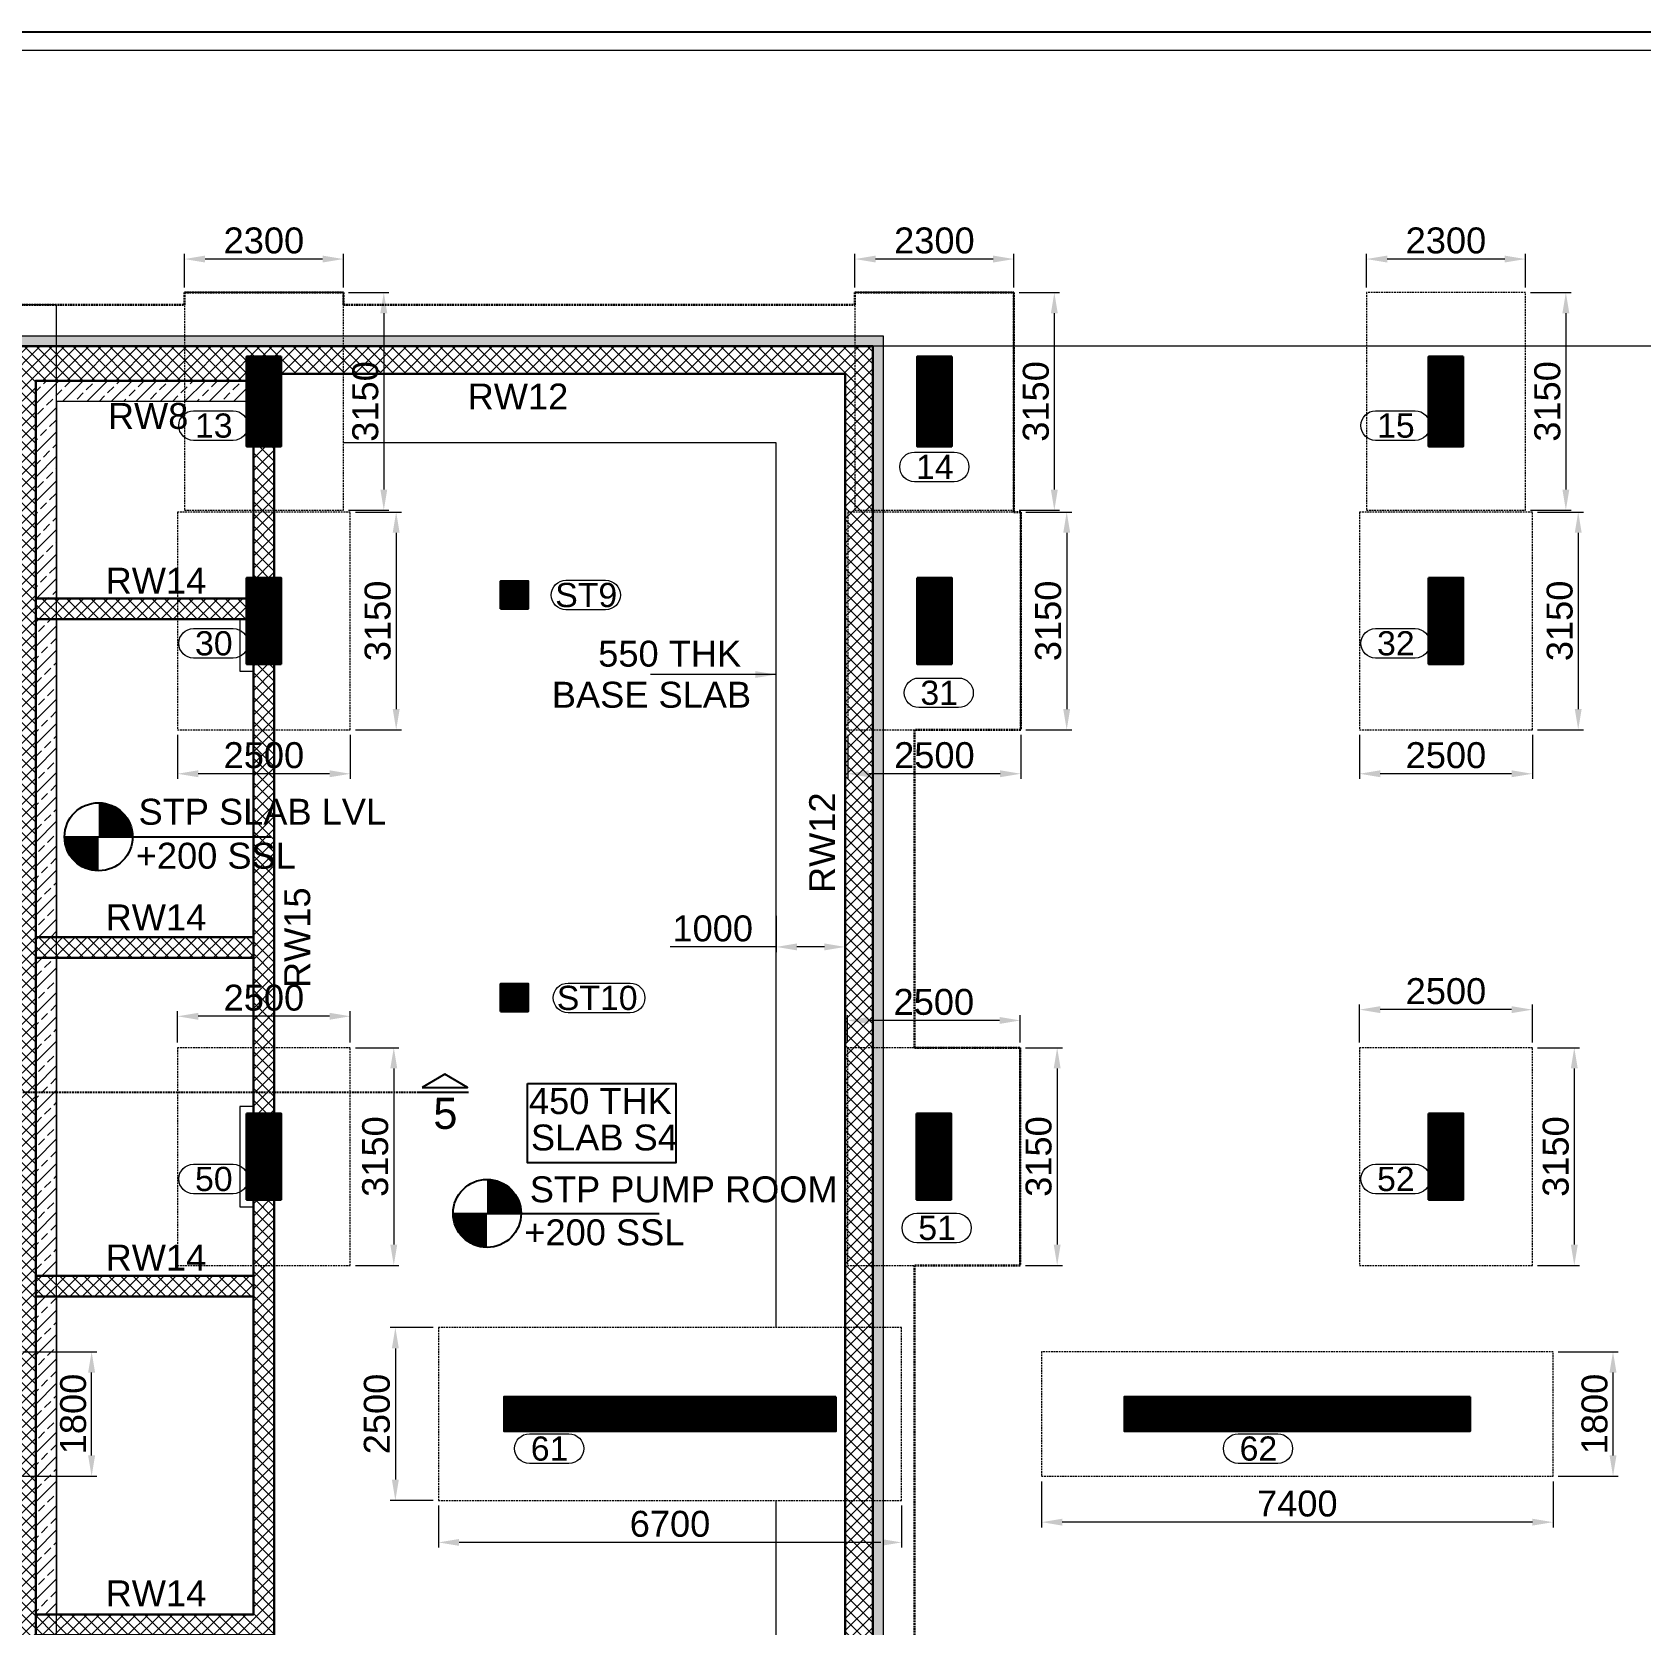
# Model space of a CAD drawing. Header units: millimetres. Extents: x 99112 to 332273, y 431815 to 552227.
# Drawn here: x 214210 to 237481, y 517099 to 540142 of the extents above; entities that cross this region are included whole.
import ezdxf
from ezdxf.enums import TextEntityAlignment as Align

# ---------------------------------------------------------------- set-up
doc = ezdxf.new("R2010")
doc.units = ezdxf.units.MM
doc.header["$LTSCALE"] = 100
doc.header["$MEASUREMENT"] = 0
doc.linetypes.add('HIDDEN', pattern=[0.375, 0.25, -0.125])
for name, color, linetype, lineweight in [('COL HATCH', 67, 'Continuous', 25), ('colno', 11, 'Continuous', 15), ('COLUMN', 84, 'Continuous', 30), ('COLUMN COVER', 2, 'Continuous', 20), ('DIM', 8, 'Continuous', 13), ('FOOTING', 12, 'HIDDEN', 20), ('HATCH', 251, 'Continuous', 9), ('P- LEVEL', 10, 'Continuous', 25), ('PEDESTAL HATCH', 59, 'Continuous', 13), ('RAFT', 42, 'HIDDEN', 30), ('RET WALL', 31, 'Continuous', 30), ('RET WALL HATCH', 57, 'Continuous', 13), ('STUB', 2, 'Continuous', 30), ('SUNK', 251, 'Continuous', 9), ('TEXT', 255, 'Continuous', 25)]:
    doc.layers.add(name, color=color, linetype=linetype, lineweight=lineweight)
doc.layers.add('sec', color=2, linetype='Continuous')
doc.styles.add('ARIAL', font='arial.ttf')
doc.dimstyles.new('150', dxfattribs={"dimscale": 150, "dimtxt": 2.5, "dimasz": 2, "dimexe": 0.5, "dimexo": 0.5, "dimgap": 0.5, "dimtad": 1, "dimdec": 0, "dimzin": 3, "dimdsep": 46, "dimtxsty": 'ARIAL', "dimcen": 0, "dimdle": 1, "dimclrd": 256, "dimclre": 256, "dimclrt": 4, "dimadec": 0, "dimazin": 0, "dimtfac": 1, "dimtdec": 0, "dimtmove": 0, "dimatfit": 3, "dimfxl": 0, "dimtolj": 1, "dimtzin": 0, "dimlwd": -1, "dimlwe": -1, "dimarcsym": 0})
pattern_1 = [(45, (-287126.23, -565165.7), (-176.776695, 176.776695), []), (45, (-286949.45, -565165.7), (-176.776695, 176.776695), [125, -62.5])]
pattern_2 = [(45, (-287126.23, -565165.71), (-88.388348, 88.388348), []), (135, (-287126.23, -565165.71), (-88.388348, -88.388348), [])]
pattern_3 = [(45, (-180912.04, -497388.57), (-88.388348, 88.388348), []), (135, (-180912.04, -497388.57), (-88.388348, -88.388348), [])]

# ---------------------------------------------------------------- blocks, each defined once
blk = doc.blocks.new('*D55')
at = {"layer": 'DIM', "transparency": 16777216}
for p, q in [((216412, 536449), (216412, 536934)), ((218712, 536449), (218712, 536934)), ((218412, 536859), (216712, 536859))]:
    blk.add_line(p, q, dxfattribs=at)
for points in [[(216712, 536909), (216712, 536809), (216412, 536859)], [(218412, 536809), (218412, 536909), (218712, 536859)]]:
    blk.add_solid(points, dxfattribs=at)
at = {"layer": 'DIM', "color": 4, "transparency": 16777216, "insert": (217562, 537126), "char_height": 375, "attachment_point": 5, "style": 'ARIAL'}
blk.add_mtext('\\A1;2300', dxfattribs=at)
blk = doc.blocks.new('*D56')
at = {"layer": 'DIM', "transparency": 16777216}
for p, q in [((218787, 536374), (219372, 536374)), ((219297, 536074), (219297, 533524)), ((218787, 533224), (219372, 533224))]:
    blk.add_line(p, q, dxfattribs=at)
for points in [[(219347, 536074), (219247, 536074), (219297, 536374)], [(219247, 533524), (219347, 533524), (219297, 533224)]]:
    blk.add_solid(points, dxfattribs=at)
at = {"layer": 'DIM', "color": 4, "transparency": 16777216, "insert": (219031, 534799), "char_height": 375, "attachment_point": 5, "rotation": 90, "style": 'ARIAL'}
blk.add_mtext('\\A1;3150', dxfattribs=at)
blk = doc.blocks.new('*D57')
at = {"layer": 'DIM', "transparency": 16777216}
for p, q in [((218887, 533199), (219551, 533199)), ((219476, 532899), (219476, 530349)), ((218887, 530049), (219551, 530049))]:
    blk.add_line(p, q, dxfattribs=at)
for points in [[(219526, 532899), (219426, 532899), (219476, 533199)], [(219426, 530349), (219526, 530349), (219476, 530049)]]:
    blk.add_solid(points, dxfattribs=at)
at = {"layer": 'DIM', "color": 4, "transparency": 16777216, "insert": (219209, 531624), "char_height": 375, "attachment_point": 5, "rotation": 90, "style": 'ARIAL'}
blk.add_mtext('\\A1;3150', dxfattribs=at)
blk = doc.blocks.new('*D58')
at = {"layer": 'DIM', "transparency": 16777216}
for p, q in [((216312, 529974), (216312, 529337)), ((218812, 529974), (218812, 529337)), ((218512, 529412), (216612, 529412))]:
    blk.add_line(p, q, dxfattribs=at)
for points in [[(216612, 529462), (216612, 529362), (216312, 529412)], [(218512, 529362), (218512, 529462), (218812, 529412)]]:
    blk.add_solid(points, dxfattribs=at)
at = {"layer": 'DIM', "color": 4, "transparency": 16777216, "insert": (217562, 529679), "char_height": 375, "attachment_point": 5, "style": 'ARIAL'}
blk.add_mtext('\\A1;2500', dxfattribs=at)
blk = doc.blocks.new('*D59')
at = {"layer": 'DIM', "transparency": 16777216}
for p, q in [((226112, 536449), (226112, 536934)), ((228412, 536449), (228412, 536934)), ((228112, 536859), (226412, 536859))]:
    blk.add_line(p, q, dxfattribs=at)
for points in [[(226412, 536909), (226412, 536809), (226112, 536859)], [(228112, 536809), (228112, 536909), (228412, 536859)]]:
    blk.add_solid(points, dxfattribs=at)
at = {"layer": 'DIM', "color": 4, "transparency": 16777216, "insert": (227262, 537126), "char_height": 375, "attachment_point": 5, "style": 'ARIAL'}
blk.add_mtext('\\A1;2300', dxfattribs=at)
blk = doc.blocks.new('*D60')
at = {"layer": 'DIM', "transparency": 16777216}
for p, q in [((228487, 536374), (229072, 536374)), ((228997, 536074), (228997, 533524)), ((228487, 533224), (229072, 533224))]:
    blk.add_line(p, q, dxfattribs=at)
for points in [[(229047, 536074), (228947, 536074), (228997, 536374)], [(228947, 533524), (229047, 533524), (228997, 533224)]]:
    blk.add_solid(points, dxfattribs=at)
at = {"layer": 'DIM', "color": 4, "transparency": 16777216, "insert": (228731, 534799), "char_height": 375, "attachment_point": 5, "rotation": 90, "style": 'ARIAL'}
blk.add_mtext('\\A1;3150', dxfattribs=at)
blk = doc.blocks.new('*D61')
at = {"layer": 'DIM', "transparency": 16777216}
for p, q in [((228587, 533199), (229251, 533199)), ((229176, 532899), (229176, 530349)), ((228587, 530049), (229251, 530049))]:
    blk.add_line(p, q, dxfattribs=at)
for points in [[(229226, 532899), (229126, 532899), (229176, 533199)], [(229126, 530349), (229226, 530349), (229176, 530049)]]:
    blk.add_solid(points, dxfattribs=at)
at = {"layer": 'DIM', "color": 4, "transparency": 16777216, "insert": (228909, 531624), "char_height": 375, "attachment_point": 5, "rotation": 90, "style": 'ARIAL'}
blk.add_mtext('\\A1;3150', dxfattribs=at)
blk = doc.blocks.new('*D62')
at = {"layer": 'DIM', "transparency": 16777216}
for p, q in [((226012, 529974), (226012, 529337)), ((228512, 529974), (228512, 529337)), ((228212, 529412), (226312, 529412))]:
    blk.add_line(p, q, dxfattribs=at)
for points in [[(226312, 529462), (226312, 529362), (226012, 529412)], [(228212, 529362), (228212, 529462), (228512, 529412)]]:
    blk.add_solid(points, dxfattribs=at)
at = {"layer": 'DIM', "color": 4, "transparency": 16777216, "insert": (227262, 529679), "char_height": 375, "attachment_point": 5, "style": 'ARIAL'}
blk.add_mtext('\\A1;2500', dxfattribs=at)
blk = doc.blocks.new('*D63')
at = {"layer": 'DIM', "transparency": 16777216}
for p, q in [((233512, 536449), (233512, 536934)), ((235812, 536449), (235812, 536934)), ((235512, 536859), (233812, 536859))]:
    blk.add_line(p, q, dxfattribs=at)
for points in [[(233812, 536909), (233812, 536809), (233512, 536859)], [(235512, 536809), (235512, 536909), (235812, 536859)]]:
    blk.add_solid(points, dxfattribs=at)
at = {"layer": 'DIM', "color": 4, "transparency": 16777216, "insert": (234662, 537126), "char_height": 375, "attachment_point": 5, "style": 'ARIAL'}
blk.add_mtext('\\A1;2300', dxfattribs=at)
blk = doc.blocks.new('*D64')
at = {"layer": 'DIM', "transparency": 16777216}
for p, q in [((235887, 536374), (236472, 536374)), ((236397, 536074), (236397, 533524)), ((235887, 533224), (236472, 533224))]:
    blk.add_line(p, q, dxfattribs=at)
for points in [[(236447, 536074), (236347, 536074), (236397, 536374)], [(236347, 533524), (236447, 533524), (236397, 533224)]]:
    blk.add_solid(points, dxfattribs=at)
at = {"layer": 'DIM', "color": 4, "transparency": 16777216, "insert": (236131, 534799), "char_height": 375, "attachment_point": 5, "rotation": 90, "style": 'ARIAL'}
blk.add_mtext('\\A1;3150', dxfattribs=at)
blk = doc.blocks.new('*D65')
at = {"layer": 'DIM', "transparency": 16777216}
for p, q in [((235987, 533199), (236651, 533199)), ((236576, 532899), (236576, 530349)), ((235987, 530049), (236651, 530049))]:
    blk.add_line(p, q, dxfattribs=at)
for points in [[(236626, 532899), (236526, 532899), (236576, 533199)], [(236526, 530349), (236626, 530349), (236576, 530049)]]:
    blk.add_solid(points, dxfattribs=at)
at = {"layer": 'DIM', "color": 4, "transparency": 16777216, "insert": (236309, 531624), "char_height": 375, "attachment_point": 5, "rotation": 90, "style": 'ARIAL'}
blk.add_mtext('\\A1;3150', dxfattribs=at)
blk = doc.blocks.new('*D66')
at = {"layer": 'DIM', "transparency": 16777216}
for p, q in [((233412, 529974), (233412, 529337)), ((235912, 529974), (235912, 529337)), ((235612, 529412), (233712, 529412))]:
    blk.add_line(p, q, dxfattribs=at)
for points in [[(233712, 529462), (233712, 529362), (233412, 529412)], [(235612, 529362), (235612, 529462), (235912, 529412)]]:
    blk.add_solid(points, dxfattribs=at)
at = {"layer": 'DIM', "color": 4, "transparency": 16777216, "insert": (234662, 529679), "char_height": 375, "attachment_point": 5, "style": 'ARIAL'}
blk.add_mtext('\\A1;2500', dxfattribs=at)
blk = doc.blocks.new('*D110')
at = {"layer": 'DIM', "transparency": 16777216}
for p, q in [((216312, 525524), (216312, 525978)), ((218812, 525524), (218812, 525978)), ((218512, 525903), (216612, 525903))]:
    blk.add_line(p, q, dxfattribs=at)
for points in [[(216612, 525953), (216612, 525853), (216312, 525903)], [(218512, 525853), (218512, 525953), (218812, 525903)]]:
    blk.add_solid(points, dxfattribs=at)
at = {"layer": 'DIM', "color": 4, "transparency": 16777216, "insert": (217562, 526170), "char_height": 375, "attachment_point": 5, "style": 'ARIAL'}
blk.add_mtext('\\A1;2500', dxfattribs=at)
blk = doc.blocks.new('*D111')
at = {"layer": 'DIM', "transparency": 16777216}
for p, q in [((218887, 525449), (219516, 525449)), ((219441, 525149), (219441, 522599)), ((218887, 522299), (219516, 522299))]:
    blk.add_line(p, q, dxfattribs=at)
for points in [[(219491, 525149), (219391, 525149), (219441, 525449)], [(219391, 522599), (219491, 522599), (219441, 522299)]]:
    blk.add_solid(points, dxfattribs=at)
at = {"layer": 'DIM', "color": 4, "transparency": 16777216, "insert": (219174, 523874), "char_height": 375, "attachment_point": 5, "rotation": 90, "style": 'ARIAL'}
blk.add_mtext('\\A1;3150', dxfattribs=at)
blk = doc.blocks.new('*D112')
at = {"layer": 'DIM', "transparency": 16777216}
for p, q in [((226004, 525524), (226004, 525918)), ((228204, 525843), (226304, 525843)), ((228504, 525524), (228504, 525918))]:
    blk.add_line(p, q, dxfattribs=at)
for points in [[(226304, 525893), (226304, 525793), (226004, 525843)], [(228204, 525793), (228204, 525893), (228504, 525843)]]:
    blk.add_solid(points, dxfattribs=at)
at = {"layer": 'DIM', "color": 4, "transparency": 16777216, "insert": (227254, 526109), "char_height": 375, "attachment_point": 5, "style": 'ARIAL'}
blk.add_mtext('\\A1;2500', dxfattribs=at)
blk = doc.blocks.new('*D113')
at = {"layer": 'DIM', "transparency": 16777216}
for p, q in [((228579, 525449), (229113, 525449)), ((229038, 525149), (229038, 522599)), ((228579, 522299), (229113, 522299))]:
    blk.add_line(p, q, dxfattribs=at)
for points in [[(229088, 525149), (228988, 525149), (229038, 525449)], [(228988, 522599), (229088, 522599), (229038, 522299)]]:
    blk.add_solid(points, dxfattribs=at)
at = {"layer": 'DIM', "color": 4, "transparency": 16777216, "insert": (228771, 523874), "char_height": 375, "attachment_point": 5, "rotation": 90, "style": 'ARIAL'}
blk.add_mtext('\\A1;3150', dxfattribs=at)
blk = doc.blocks.new('*D114')
at = {"layer": 'DIM', "transparency": 16777216}
for p, q in [((233412, 525524), (233412, 526074)), ((235612, 525999), (233712, 525999)), ((235912, 525524), (235912, 526074))]:
    blk.add_line(p, q, dxfattribs=at)
for points in [[(233712, 526049), (233712, 525949), (233412, 525999)], [(235612, 525949), (235612, 526049), (235912, 525999)]]:
    blk.add_solid(points, dxfattribs=at)
at = {"layer": 'DIM', "color": 4, "transparency": 16777216, "insert": (234662, 526265), "char_height": 375, "attachment_point": 5, "style": 'ARIAL'}
blk.add_mtext('\\A1;2500', dxfattribs=at)
blk = doc.blocks.new('*D115')
at = {"layer": 'DIM', "transparency": 16777216}
for p, q in [((235987, 525449), (236594, 525449)), ((236519, 525149), (236519, 522599)), ((235987, 522299), (236594, 522299))]:
    blk.add_line(p, q, dxfattribs=at)
for points in [[(236569, 525149), (236469, 525149), (236519, 525449)], [(236469, 522599), (236569, 522599), (236519, 522299)]]:
    blk.add_solid(points, dxfattribs=at)
at = {"layer": 'DIM', "color": 4, "transparency": 16777216, "insert": (236252, 523874), "char_height": 375, "attachment_point": 5, "rotation": 90, "style": 'ARIAL'}
blk.add_mtext('\\A1;3150', dxfattribs=at)
blk = doc.blocks.new('*D153')
at = {"layer": 'DIM', "transparency": 16777216}
for p, q in [((214075, 521049), (215145, 521049)), ((215070, 519549), (215070, 520749)), ((214075, 519249), (215145, 519249))]:
    blk.add_line(p, q, dxfattribs=at)
for points in [[(215120, 520749), (215020, 520749), (215070, 521049)], [(215020, 519549), (215120, 519549), (215070, 519249)]]:
    blk.add_solid(points, dxfattribs=at)
at = {"layer": 'DIM', "color": 4, "transparency": 16777216, "insert": (214804, 520149), "char_height": 375, "attachment_point": 5, "rotation": 90, "style": 'ARIAL'}
blk.add_mtext('\\A1;1800', dxfattribs=at)
blk = doc.blocks.new('*D156')
at = {"layer": 'DIM', "transparency": 16777216}
for p, q in [((220087, 518824), (220087, 518216)), ((226787, 518824), (226787, 518216)), ((226487, 518291), (220387, 518291))]:
    blk.add_line(p, q, dxfattribs=at)
for points in [[(220387, 518341), (220387, 518241), (220087, 518291)], [(226487, 518241), (226487, 518341), (226787, 518291)]]:
    blk.add_solid(points, dxfattribs=at)
at = {"layer": 'DIM', "color": 4, "transparency": 16777216, "insert": (223437, 518558), "char_height": 375, "attachment_point": 5, "style": 'ARIAL'}
blk.add_mtext('\\A1;6700', dxfattribs=at)
blk = doc.blocks.new('*D162')
at = {"layer": 'DIM', "transparency": 16777216}
for p, q in [((236287, 521049), (237154, 521049)), ((237079, 519549), (237079, 520749)), ((236287, 519249), (237154, 519249))]:
    blk.add_line(p, q, dxfattribs=at)
for points in [[(237129, 520749), (237029, 520749), (237079, 521049)], [(237029, 519549), (237129, 519549), (237079, 519249)]]:
    blk.add_solid(points, dxfattribs=at)
at = {"layer": 'DIM', "color": 4, "transparency": 16777216, "insert": (236813, 520149), "char_height": 375, "attachment_point": 5, "rotation": 90, "style": 'ARIAL'}
blk.add_mtext('\\A1;1800', dxfattribs=at)
blk = doc.blocks.new('Z$W@#2DD3407B')
at = {"layer": 'P- LEVEL'}
blk.add_line((-328, 0), (1661, 0), dxfattribs=at)
at = {"layer": 'P- LEVEL', "const_width": 328}
for points in [[(0, 164, -0.414214), (164, 0, -0.414214)], [(-164, 0, 0.414214), (0, -164, 0.414214)]]:
    blk.add_lwpolyline(points, format="xyb", dxfattribs=at)
at = {"layer": 'P- LEVEL'}
blk.add_circle((0, 0), 328, dxfattribs=at)
blk = doc.blocks.new('*D914')
at = {"layer": 'DIM', "transparency": 16777216}
for p, q in [((44060, 29969), (44060, 29443)), ((45060, 29969), (45060, 29443)), ((44060, 29518), (42527, 29518)), ((44760, 29518), (44360, 29518))]:
    blk.add_line(p, q, dxfattribs=at)
for points in [[(44360, 29568), (44360, 29468), (44060, 29518)], [(44760, 29568), (44760, 29468), (45060, 29518)]]:
    blk.add_solid(points, dxfattribs=at)
at = {"layer": 'DIM', "color": 4, "transparency": 16777216, "insert": (43143, 29784), "char_height": 375, "attachment_point": 5, "style": 'ARIAL'}
blk.add_mtext('\\A1;1000', dxfattribs=at)
blk = doc.blocks.new('*D397')
at = {"layer": 'DIM', "transparency": 16777216}
for p, q in [((220012, 521399), (219389, 521399)), ((219464, 521099), (219464, 519199)), ((220012, 518899), (219389, 518899))]:
    blk.add_line(p, q, dxfattribs=at)
for points in [[(219514, 521099), (219414, 521099), (219464, 521399)], [(219414, 519199), (219514, 519199), (219464, 518899)]]:
    blk.add_solid(points, dxfattribs=at)
at = {"layer": 'DIM', "color": 4, "transparency": 16777216, "insert": (219198, 520149), "char_height": 375, "attachment_point": 5, "rotation": 90, "style": 'ARIAL'}
blk.add_mtext('\\A1;2500', dxfattribs=at)
blk = doc.blocks.new('*D400')
at = {"layer": 'DIM', "transparency": 16777216}
for p, q in [((228812, 519174), (228812, 518509)), ((236212, 519174), (236212, 518509)), ((235912, 518584), (229112, 518584))]:
    blk.add_line(p, q, dxfattribs=at)
for points in [[(229112, 518634), (229112, 518534), (228812, 518584)], [(235912, 518534), (235912, 518634), (236212, 518584)]]:
    blk.add_solid(points, dxfattribs=at)
at = {"layer": 'DIM', "color": 4, "transparency": 16777216, "insert": (232512, 518851), "char_height": 375, "attachment_point": 5, "style": 'ARIAL'}
blk.add_mtext('\\A1;7400', dxfattribs=at)
blk = doc.blocks.new('Z$W@#0EFB04CB')
at = {"layer": 'COLUMN COVER'}
for points in [[(73100, -3800), (73100, -4550), (73300, -4550)], [(73300, -10850), (73100, -10850), (73100, -12300), (73300, -12300)]]:
    blk.add_lwpolyline(points, dxfattribs=at)
blk = doc.blocks.new('Z$W@#0B193674')
at = {"layer": 'HATCH', "ltscale": 1000}
blk.add_line((98050, 150), (82260, 150), dxfattribs=at)
blk = doc.blocks.new('Z$W@#1A410294')
at = {"layer": 'HATCH'}
blk.add_blockref('Z$W@#0B193674', (26325, 68068), dxfattribs=at)
blk = doc.blocks.new('stp layout 12-03-19')
at = {"layer": 'PEDESTAL HATCH'}
h = blk.add_hatch(dxfattribs=at)
h.set_pattern_fill('ANSI33', color=256, scale=1000, style=0)
h.set_pattern_definition([(45, (285009.31, 520902.9), (-176.7767, 176.7767), []), (45, (285186.1, 520902.9), (-176.7767, 176.7767), [125, -62.5])])
h.paths.add_polyline_path([(45610, 38360), (2450, 38360), (2450, 38210), (45460, 38210), (45460, 5123.4), (35024.9, 2902), (6395.8, -11351.3), (1546.4, -1611), (12736.3, 3960.1), (14777.9, -140.6), (18985.3, 1954.1), (21618.3, -3326), (21883.3, -3193.8), (19118.7, 2359.3), (14912.6, 261.8), (12936.7, 4230.6), (1345.3, -1543.6), (6328.3, -11552.5), (35074.7, 2759.3), (45610, 5002)])
h = blk.add_hatch(dxfattribs=at)
h.set_pattern_fill('ANSI33', color=256, scale=1000, style=0)
h.set_pattern_definition([(45, (52048.63, 152289.1), (-176.7767, 176.7767), []), (45, (52225.4, 152289.1), (-176.7767, 176.7767), [125, -62.5])])
h.paths.add_polyline_path([(33650, 37410), (36500, 37410), (36500, 37710), (33350, 37710), (33350, 34560), (33650, 34560)])
h = blk.add_hatch(dxfattribs=at)
h.set_pattern_fill('ANSI33', color=256, scale=1000, style=0)
h.set_pattern_definition(pattern_1)
h.paths.add_polyline_path([(33650, 34260), (33350, 34260), (33350, 29660), (33650, 29660)])
h = blk.add_hatch(dxfattribs=at)
h.set_pattern_fill('ANSI33', color=256, scale=1000, style=0)
h.set_pattern_definition(pattern_1)
h.paths.add_polyline_path([(33650, 29360), (33350, 29360), (33350, 24760), (33650, 24760)])
h = blk.add_hatch(dxfattribs=at)
h.set_pattern_fill('ANSI33', color=256, scale=1000, style=0)
h.set_pattern_definition(pattern_1)
h.paths.add_polyline_path([(33650, 24460), (33350, 24460), (33350, 19860), (33650, 19860)])
at = {"layer": 'RET WALL HATCH'}
h = blk.add_hatch(dxfattribs=at)
h.set_pattern_fill('ANSI37', color=256, scale=1000, style=0)
h.set_pattern_definition([(45, (285009.31, 661434.82), (-88.388348, 88.388348), []), (135, (285009.31, 661434.82), (-88.388348, -88.388348), [])])
h.paths.add_polyline_path([(33350, 37710), (36800, 37710), (36800, 37810), (45060, 37810), (45060, 5447.2), (34892, 3282.7), (21618.2, -3325.8), (18985.3, 1954.1), (14777.9, -140.6), (12735, 3962.6), (1546.4, -1611), (6395.8, -11351.3), (35024.9, 2902), (45460, 5123.4), (45460, 38210), (2450, 38210), (2450, 5860), (33350, 5860)])
h.paths.add_polyline_path([(32950, 25560), (14600, 25560), (14600, 31460), (32950, 31460)], flags=16)
h.paths.add_polyline_path([(32950, 31960), (14600, 31960), (14600, 37710), (32950, 37710)], flags=16)
h.paths.add_polyline_path([(32950, 25060), (32950, 19110), (14600, 19110), (14600, 25060)], flags=16)
h.paths.add_polyline_path([(32950, 18710), (32950, 6260), (24400, 6260), (24400, 18710)], flags=16)
h.paths.add_polyline_path([(24000, 18710), (24000, 6260), (14600, 6260), (14600, 18710)], flags=16)
h.paths.add_polyline_path([(14200, 25510), (2850, 25510), (2850, 25110), (14200, 25110), (14200, 19110), (2850, 19110), (2850, 18710), (14200, 18710), (14200, 6260), (2850, 6260), (2850, 37810), (14200, 37810), (14200, 31910), (2850, 31910), (2850, 31510), (14200, 31510)], flags=16)
h.paths.add_polyline_path([(18805.5, 1417.7), (21256.7, -3505.8), (17407.4, -5422.2), (14956.1, -498.7)], flags=16)
h.paths.add_polyline_path([(12555.5, 3425.8), (14416.1, -311.5), (17049.3, -5600.5), (6575.6, -10815), (2082, -1789.3), (10528, 2416.2)], flags=16)
h = blk.add_hatch(dxfattribs=at)
h.set_pattern_fill('ANSI37', color=256, scale=1000, style=0)
h.set_pattern_definition(pattern_3)
h.paths.add_polyline_path([(36500, 34560), (36800, 34560), (36800, 37710), (36500, 37710)])
h = blk.add_hatch(dxfattribs=at)
h.set_pattern_fill('ANSI37', color=256, scale=1000, style=0)
h.set_pattern_definition(pattern_2)
h.paths.add_polyline_path([(36500, 34560), (33350, 34560), (33350, 34260), (36500, 34260)])
h = blk.add_hatch(dxfattribs=at)
h.set_pattern_fill('ANSI37', color=256, scale=1000, style=0)
h.set_pattern_definition(pattern_3)
h.paths.add_polyline_path([(33350, 19860), (36500, 19860), (36500, 34560), (36800, 34560), (36800, 19560), (33350, 19560)])
h = blk.add_hatch(dxfattribs=at)
h.set_pattern_fill('ANSI37', color=256, scale=1000, style=0)
h.set_pattern_definition(pattern_2)
h.paths.add_polyline_path([(36500, 29660), (33350, 29660), (33350, 29360), (36500, 29360)])
h = blk.add_hatch(dxfattribs=at)
h.set_pattern_fill('ANSI37', color=256, scale=1000, style=0)
h.set_pattern_definition(pattern_2)
h.paths.add_polyline_path([(36500, 24760), (33350, 24760), (33350, 24460), (36500, 24460)])
at = {"layer": 'FOOTING', "linetype": 'Continuous'}
for points in [[(44060, 24010), (44060, 36810), (37800, 36810)], [(43310.4, 6097.2), (44060, 6256.7), (44060, 21510)]]:
    blk.add_lwpolyline(points, dxfattribs=at)
at = {"layer": 'HATCH'}
blk.add_lwpolyline([(32445.9, 4310.2), (33865.3, 1459), (34798.2, 1923.4), (36068.6, 2199.2), (34504.9, 5335.3), (34594.4, 5379.9), (33650, 7276.8), (33650, 38810), (30400, 38810)], dxfattribs=at)
at = {"layer": 'PEDESTAL HATCH', "elevation": -389.1}
blk.add_lwpolyline([(2450, 38210), (2450, 38360), (45610, 38360), (45610, 5002), (35074.7, 2759.3), (6328.3, -11552.5), (1345.3, -1543.6)], dxfattribs=at)
at = {"layer": 'PEDESTAL HATCH'}
for points in [[(36500, 37410), (33650, 37410), (33650, 34560)], [(33650, 34260), (33650, 29660)], [(33650, 29360), (33650, 24760)], [(33650, 24460), (33650, 19860)]]:
    blk.add_lwpolyline(points, dxfattribs=at)
at = {"layer": 'RAFT', "elevation": -389.1}
blk.add_lwpolyline([(30400, 38810), (35500, 38810), (35500, 38985), (37800, 38985), (37800, 38810), (45200, 38810), (45200, 38985), (47500, 38985), (47500, 35810), (47600, 35810), (47600, 32660), (46060, 32660), (46060, 28060), (47591.8, 28060), (47591.8, 24910), (46060, 24910), (46060, 4637.7)], dxfattribs=at)
at = {"layer": 'RET WALL'}
for points in [[(34892, 3282.7), (45060, 5447.2), (45060, 37810), (36800, 37810), (36800, 37710), (33350, 37710), (33350, 5860), (2450, 5860), (2450, 38210), (45460, 38210), (45460, 5123.4), (35024.9, 2902), (6395.8, -11351.3), (1546.4, -1611), (12735, 3962.6), (14777.9, -140.6), (18985.3, 1954.1), (21618.2, -3325.8), (34892, 3282.7)], [(33350, 19860), (36500, 19860), (36500, 34560), (36800, 34560), (36800, 19560), (33350, 19560), (33350, 19860)]]:
    blk.add_lwpolyline(points, dxfattribs=at)
for points in [[(36500, 34560), (36800, 34560), (36800, 37710), (36500, 37710)], [(33350, 34560), (36500, 34560), (36500, 34260), (33350, 34260)], [(33350, 29660), (36500, 29660), (36500, 29360), (33350, 29360)], [(33350, 24760), (36500, 24760), (36500, 24460), (33350, 24460)]]:
    blk.add_lwpolyline(points, close=True, dxfattribs=at)
at = {"layer": 'TEXT'}
blk.add_lwpolyline([(40464.4, 27543.2), (42610.1, 27543.2), (42610.1, 26393), (40464.4, 26393)], close=True, dxfattribs=at)
at = {"layer": 'P- LEVEL', "xscale": 1.5, "yscale": 1.5, "zscale": 1.5}
for p in [(34258, 31111), (39879, 25662.2)]:
    blk.add_blockref('Z$W@#2DD3407B', p, dxfattribs=at)
at = {"layer": 'P- LEVEL', "color": 7, "style": 'ARIAL'}
for s, p in [('STP SLAB LVL', (36627.4, 31473.9)), ('+200 SSL', (35954.7, 30837.8)), ('STP PUMP ROOM', (42723.1, 26011.1)), ('+200 SSL', (41575.8, 25389))]:
    blk.add_text(s, height=375, rotation=0.00358, dxfattribs=at).set_placement(p, align=Align.MIDDLE_CENTER)
at = {"layer": 'TEXT', "style": 'ARIAL'}
for s, p in [('RW12', (39598, 37293.9)), ('RW8', (34393.6, 37012.9)), ('RW14', (34360.8, 34629.9)), ('RW14', (34360.8, 29758.1)), ('RW14', (34360.8, 24836.1)), ('RW14', (34360.8, 19978))]:
    blk.add_text(s, height=375, dxfattribs=at).set_placement(p)
for s, rotation, p in [('550 THK', 0.00358, (41487, 33573.5)), ('BASE SLAB', 0.00358, (40815.9, 32979.3)), ('RW12', 90, (44913.5, 30298.3)), ('RW15', 90, (37319.7, 28923.6)), ('450 THK', 0.00358, (40484.6, 27099.9)), ('SLAB S4', 0.00358, (40513.3, 26573.4))]:
    blk.add_text(s, height=375, rotation=rotation, dxfattribs=at).set_placement(p)
at = {"layer": 'DIM'}
dim = blk.add_linear_dim(base=(44060, 29517.7), p1=(45060, 30044), p2=(44060, 30044), dimstyle='150', dxfattribs=at)
dim.commit()
dim.dimension.update_dxf_attribs({"geometry": '*D914', "text_midpoint": (43143.3, 29784.2)})
blk.add_leader([(44060, 33458.9), (42243.5, 33458.9)], dimstyle='150', override={"dimgap": 0.5, "dimtad": 0}, dxfattribs=at)

msp = doc.modelspace()

# ---------------------------------------------------------------- hatches: boundary and pattern name
at = {"layer": 'COL HATCH'}
h = msp.add_hatch(dxfattribs=at)
h.set_pattern_fill('ANSI31', color=256, scale=100, style=0)
h.paths.add_polyline_path([(217812, 535448.6), (217312, 535448.6), (217312, 534148.6), (217812, 534148.6)])
h = msp.add_hatch(dxfattribs=at)
h.set_pattern_fill('ANSI31', color=256, scale=100, style=0)
h.paths.add_polyline_path([(227512, 535448.6), (227012, 535448.6), (227012, 534148.6), (227512, 534148.6)])
h = msp.add_hatch(dxfattribs=at)
h.set_pattern_fill('ANSI31', color=256, scale=100, style=0)
h.paths.add_polyline_path([(234912, 535448.6), (234412, 535448.6), (234412, 534148.6), (234912, 534148.6)])
h = msp.add_hatch(dxfattribs=at)
h.set_pattern_fill('ANSI31', color=256, scale=100, style=0)
h.paths.add_polyline_path([(217312, 532248.6), (217812, 532248.6), (217812, 530998.6), (217312, 530998.6)])
h = msp.add_hatch(dxfattribs=at)
h.set_pattern_fill('ANSI31', color=256, scale=100, style=0)
h.paths.add_polyline_path([(227012, 532248.6), (227512, 532248.6), (227512, 530998.6), (227012, 530998.6)])
h = msp.add_hatch(dxfattribs=at)
h.set_pattern_fill('ANSI31', color=256, scale=100, style=0)
h.paths.add_polyline_path([(234412, 532248.6), (234912, 532248.6), (234912, 530998.6), (234412, 530998.6)])
h = msp.add_hatch(dxfattribs=at)
h.set_pattern_fill('ANSI31', color=256, scale=100, style=0)
h.paths.add_polyline_path([(217312, 524498.6), (217812, 524498.6), (217812, 523248.6), (217312, 523248.6)])
h = msp.add_hatch(dxfattribs=at)
h.set_pattern_fill('ANSI31', color=256, scale=100, style=0)
h.paths.add_polyline_path([(227003.9, 524498.6), (227503.9, 524498.6), (227503.9, 523248.6), (227003.9, 523248.6)])
h = msp.add_hatch(dxfattribs=at)
h.set_pattern_fill('ANSI31', color=256, scale=100, style=0)
h.paths.add_polyline_path([(234412, 524498.6), (234912, 524498.6), (234912, 523248.6), (234412, 523248.6)])
h = msp.add_hatch(dxfattribs=at)
h.set_pattern_fill('ANSI31', color=256, scale=100, style=0)
h.paths.add_polyline_path([(225837, 520398.6), (225837, 519898.6), (221037, 519898.6), (221037, 520398.6)])
h = msp.add_hatch(dxfattribs=at)
h.set_pattern_fill('ANSI31', color=256, scale=100, style=0)
h.paths.add_polyline_path([(235012, 520398.6), (235012, 519898.6), (230012, 519898.6), (230012, 520398.6)])
at = {"layer": 'STUB', "lineweight": 15}
h = msp.add_hatch(dxfattribs=at)
h.set_pattern_fill('ANSI31', color=67, scale=100, style=0)
h.set_pattern_definition([(45, (497587.881, 1966026.884), (-8.83883476, 8.83883476), [])])
h.paths.add_polyline_path([(220987, 531798.6), (221387, 531798.6), (221387, 532198.6), (220987, 532198.6)])
h = msp.add_hatch(dxfattribs=at)
h.set_pattern_fill('ANSI31', color=67, scale=100, style=0)
h.set_pattern_definition([(45, (497587.881, 1960201.884), (-8.83883476, 8.83883476), [])])
h.paths.add_polyline_path([(220987, 525973.6), (221387, 525973.6), (221387, 526373.6), (220987, 526373.6)])

# ---------------------------------------------------------------- linework, layer by layer
at = {"color": 5}
msp.add_lwpolyline([(99112.4, 433846.5), (249607.7, 433846.5), (249607.7, 540141.6), (99112.4, 540141.6)], close=True, dxfattribs=at)
at = {"layer": 'colno'}
for points, elevation in [([(216545.1, 534235.6, -1), (216545.1, 534663), (217117.7, 534663, -1), (217117.7, 534235.6)], -1455.5), ([(233645.1, 534235.6, -1), (233645.1, 534663), (234217.7, 534663, -1), (234217.7, 534235.6)], -1455.5), ([(226974.6, 533638.1, -1), (226974.6, 534065.5), (227547.1, 534065.5, -1), (227547.1, 533638.1)], 9799.4), ([(221932.6, 531784.4, -1), (221932.6, 532211.8), (222505.2, 532211.8, -1), (222505.2, 531784.4)], -1455.5), ([(216545.1, 531085.6, -1), (216545.1, 531513), (217117.7, 531513, -1), (217117.7, 531085.6)], -1455.5), ([(233645.1, 531085.6, -1), (233645.1, 531513), (234217.7, 531513, -1), (234217.7, 531085.6)], -1455.5), ([(227038.8, 530370, -1), (227038.8, 530797.4), (227611.3, 530797.4, -1), (227611.3, 530370)], -1455.5), ([(221962.4, 525955.3, -1), (221962.4, 526382.7), (222860.6, 526382.7, -1), (222860.6, 525955.3)], -1455.5), ([(216545.1, 523335.6, -1), (216545.1, 523763), (217117.7, 523763, -1), (217117.7, 523335.6)], -1455.5), ([(233645.1, 523335.6, -1), (233645.1, 523763), (234217.7, 523763, -1), (234217.7, 523335.6)], -1455.5), ([(227008.3, 522627.1, -1), (227008.3, 523054.5), (227580.9, 523054.5, -1), (227580.9, 522627.1)], -1455.5)]:
    msp.add_lwpolyline(points, format="xyb", close=True, dxfattribs=dict(at, elevation=elevation))
for points in [[(221402.7, 519434.8, -1), (221402.7, 519862.2), (221975.3, 519862.2, -1), (221975.3, 519434.8)], [(231657.1, 519434.8, -1), (231657.1, 519862.2), (232229.7, 519862.2, -1), (232229.7, 519434.8)]]:
    msp.add_lwpolyline(points, format="xyb", close=True, dxfattribs=at)
at = {"layer": 'COLUMN'}
for points in [[(217812, 535448.6), (217312, 535448.6), (217312, 534148.6), (217812, 534148.6)], [(227512, 535448.6), (227012, 535448.6), (227012, 534148.6), (227512, 534148.6)], [(234912, 535448.6), (234412, 535448.6), (234412, 534148.6), (234912, 534148.6)], [(217312, 532248.6), (217812, 532248.6), (217812, 530998.6), (217312, 530998.6)], [(227012, 532248.6), (227512, 532248.6), (227512, 530998.6), (227012, 530998.6)], [(234412, 532248.6), (234912, 532248.6), (234912, 530998.6), (234412, 530998.6)], [(217312, 524498.6), (217812, 524498.6), (217812, 523248.6), (217312, 523248.6)], [(227003.9, 524498.6), (227503.9, 524498.6), (227503.9, 523248.6), (227003.9, 523248.6)], [(234412, 524498.6), (234912, 524498.6), (234912, 523248.6), (234412, 523248.6)], [(225837, 520398.6), (225837, 519898.6), (221037, 519898.6), (221037, 520398.6)], [(235012, 520398.6), (235012, 519898.6), (230012, 519898.6), (230012, 520398.6)]]:
    msp.add_lwpolyline(points, close=True, dxfattribs=at)
at = {"layer": 'FOOTING'}
for points in [[(216412, 533223.6), (218712, 533223.6), (218712, 536373.6), (216412, 536373.6)], [(226112, 533223.6), (228412, 533223.6), (228412, 536373.6), (226112, 536373.6)], [(233512, 533223.6), (235812, 533223.6), (235812, 536373.6), (233512, 536373.6)], [(216312, 530048.6), (218812, 530048.6), (218812, 533198.6), (216312, 533198.6)], [(226012, 530048.6), (228512, 530048.6), (228512, 533198.6), (226012, 533198.6)], [(233412, 530048.6), (235912, 530048.6), (235912, 533198.6), (233412, 533198.6)], [(216312, 522298.6), (218812, 522298.6), (218812, 525448.6), (216312, 525448.6)], [(226003.9, 522298.6), (228503.9, 522298.6), (228503.9, 525448.6), (226003.9, 525448.6)], [(233412, 522298.6), (235912, 522298.6), (235912, 525448.6), (233412, 525448.6)], [(220087, 521398.6), (220087, 518898.6), (226787, 518898.6), (226787, 521398.6)], [(228812, 519248.6), (236212, 519248.6), (236212, 521048.6), (228812, 521048.6)]]:
    msp.add_lwpolyline(points, close=True, dxfattribs=at)
at = {"layer": 'sec', "linetype": 'Continuous'}
msp.add_line((219780.1, 524806.9), (220522, 524806.9), dxfattribs=at)
msp.add_lwpolyline([(219854.1, 524874.6), (220508.8, 524874.6), (220181.4, 525063.6), (219854.1, 524874.6)], dxfattribs=at)
at = {"layer": 'sec', "linetype": 'HIDDEN'}
msp.add_lwpolyline([(212874.9, 524806.9), (219780.1, 524806.9)], dxfattribs=at)
at = {"layer": 'STUB'}
for points in [[(220987, 531798.6), (221387, 531798.6), (221387, 532198.6), (220987, 532198.6)], [(220987, 525973.6), (221387, 525973.6), (221387, 526373.6), (220987, 526373.6)]]:
    msp.add_lwpolyline(points, close=True, dxfattribs=at)
at = {"layer": 'SUNK', "color": 6}
msp.add_lwpolyline([(99378.5, 434112.6), (249341.5, 434112.6), (249341.5, 539875.4), (99378.5, 539875.4)], close=True, dxfattribs=at)

# ---------------------------------------------------------------- block references
at = {"layer": 'COLUMN COVER'}
msp.add_blockref('Z$W@#0EFB04CB', (144112, 535448.6), dxfattribs=at)
at = {"layer": 'DIM', "linetype": 'Continuous'}
msp.add_blockref('Z$W@#1A410294', (117787.5, 467380.7), dxfattribs=at)
at = {"layer": 'RET WALL'}
msp.add_blockref('stp layout 12-03-19', (180912, 497388.6), dxfattribs=at)

# ---------------------------------------------------------------- texts
at = {"layer": 'colno', "style": 'ARIAL'}
for s, p in [('13', (216837.6, 534449.8, -11644)), ('15', (233937.6, 534449.8, -11644)), ('14', (227267.1, 533852.3, -389.1)), ('ST9', (222225.1, 531998.6, -11644)), ('30', (216837.6, 531299.8, -11644)), ('32', (233937.6, 531299.8, -11644)), ('31', (227331.3, 530584.2, -11644)), ('ST10', (222384, 526169.5, -11644)), ('50', (216837.6, 523549.8, -11644)), ('52', (233937.6, 523549.8, -11644)), ('51', (227300.9, 522841.3, -11644)), ('61', (221695.3, 519649, -10188.5)), ('62', (231949.7, 519649, -10188.5))]:
    msp.add_text(s, height=350, dxfattribs=at).set_placement(p, align=Align.MIDDLE_CENTER)
at = {"layer": 'sec', "linetype": 'Continuous', "style": 'ARIAL'}
msp.add_text('5', height=450, dxfattribs=at).set_placement((220012.7, 524273.9))

# ---------------------------------------------------------------- dimensions: what is measured, and where the dimension line sits
at = {"layer": 'DIM'}
for base, p1, p2, picture, middle in [((216412, 536859.1), (218712, 536373.6), (216412, 536373.6), '*D55', (217562, 537125.6)), ((226112, 536859.1), (228412, 536373.6), (226112, 536373.6), '*D59', (227262, 537125.6)), ((233512, 536859.1), (235812, 536373.6), (233512, 536373.6), '*D63', (234662, 537125.6)), ((216312, 529412.1), (218812, 530048.6), (216312, 530048.6), '*D58', (217562, 529678.6)), ((226012, 529412.1), (228512, 530048.6), (226012, 530048.6), '*D62', (227262, 529678.6)), ((233412, 529412.1), (235912, 530048.6), (233412, 530048.6), '*D66', (234662, 529678.6)), ((216312, 525903.4), (218812, 525448.6), (216312, 525448.6), '*D110', (217562, 526169.8)), ((233412, 525998.9), (235912, 525448.6), (233412, 525448.6), '*D114', (234662, 526265.4)), ((226003.9, 525842.9), (228503.9, 525448.6), (226003.9, 525448.6), '*D112', (227253.9, 526109.4)), ((228812, 518584.2, -389.1), (236212, 519248.6), (228812, 519248.6), '*D400', (232512, 518850.6, -389.1)), ((220087, 518291.4), (226787, 518898.6), (220087, 518898.6), '*D156', (223437, 518557.8))]:
    dim = msp.add_linear_dim(base=base, p1=p1, p2=p2, dimstyle='150', dxfattribs=at)
    dim.commit()
    dim.dimension.update_dxf_attribs({"geometry": picture, "text_midpoint": middle})
for base, p1, p2, picture, middle in [((219297.2, 533223.6), (218712, 536373.6), (218712, 533223.6), '*D56', (219030.6, 534798.6)), ((228997.2, 533223.6), (228412, 536373.6), (228412, 533223.6), '*D60', (228730.6, 534798.6)), ((236397.2, 533223.6), (235812, 536373.6), (235812, 533223.6), '*D64', (236130.6, 534798.6)), ((219475.9, 530048.6), (218812, 533198.6), (218812, 530048.6), '*D57', (219209.3, 531623.6)), ((229175.9, 530048.6), (228512, 533198.6), (228512, 530048.6), '*D61', (228909.3, 531623.6)), ((236575.9, 530048.6), (235912, 533198.6), (235912, 530048.6), '*D65', (236309.3, 531623.6)), ((219440.9, 522298.6), (218812, 525448.6), (218812, 522298.6), '*D111', (219174.3, 523873.6)), ((229037.6, 522298.6), (228503.9, 525448.6), (228503.9, 522298.6), '*D113', (228771, 523873.6)), ((236519, 522298.6), (235912, 525448.6), (235912, 522298.6), '*D115', (236252.4, 523873.6)), ((219464.4, 518898.6, -389.1), (220087, 521398.6), (220087, 518898.6), '*D397', (219198, 520148.6, -389.1)), ((215070.1, 521048.6), (213999.5, 519248.6), (213999.5, 521048.6), '*D153', (214803.6, 520148.6)), ((237079.4, 521048.6), (236212, 519248.6), (236212, 521048.6), '*D162', (236813, 520148.6))]:
    dim = msp.add_linear_dim(base=base, p1=p1, p2=p2, angle=90, dimstyle='150', dxfattribs=at)
    dim.commit()
    dim.dimension.update_dxf_attribs({"geometry": picture, "text_midpoint": middle})

doc.saveas('drawing.dxf')
